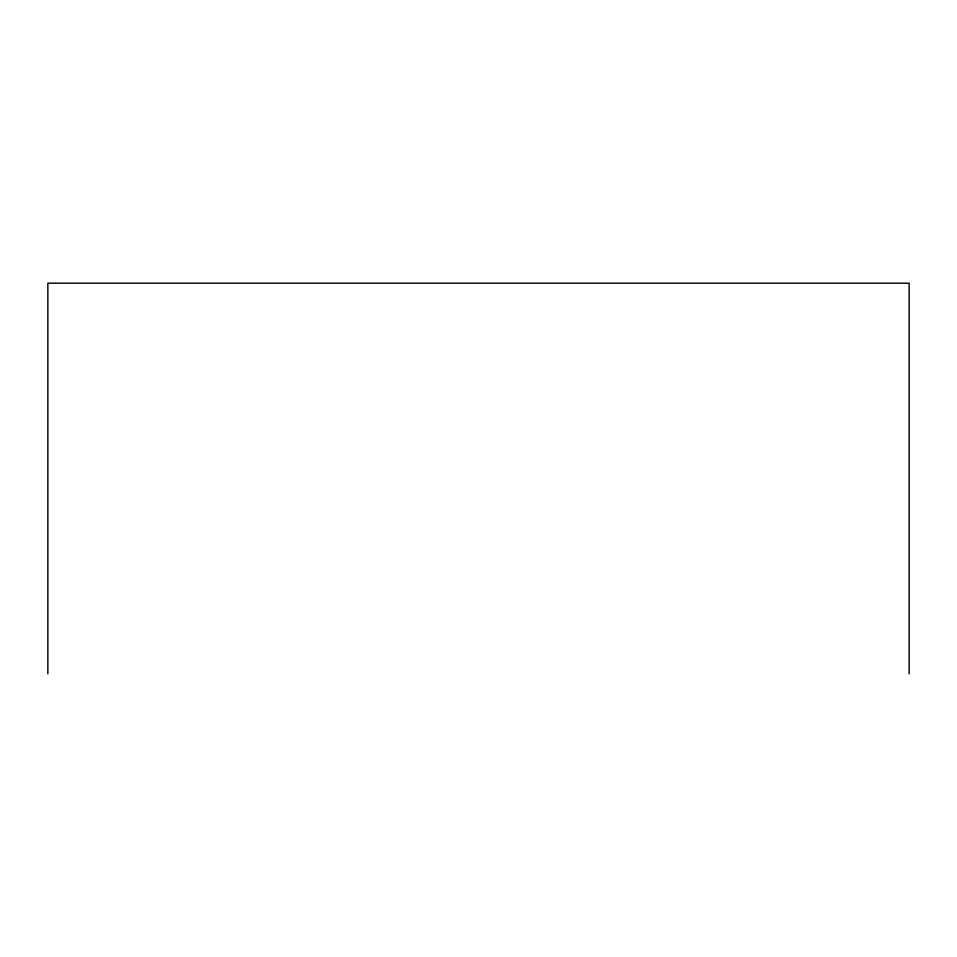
<?xml version="1.0" encoding="UTF-8"?>
<svg xmlns="http://www.w3.org/2000/svg" width="957" height="957" viewBox="0 0 957 957"><rect width="100%" height="100%" fill="white"/><g stroke="black" fill="none" stroke-linecap="round" stroke-linejoin="round"><path stroke-width="1.44" d="M909.15 673.812L909.15 283.188L47.85 283.188L47.85 673.812"/></g></svg>
